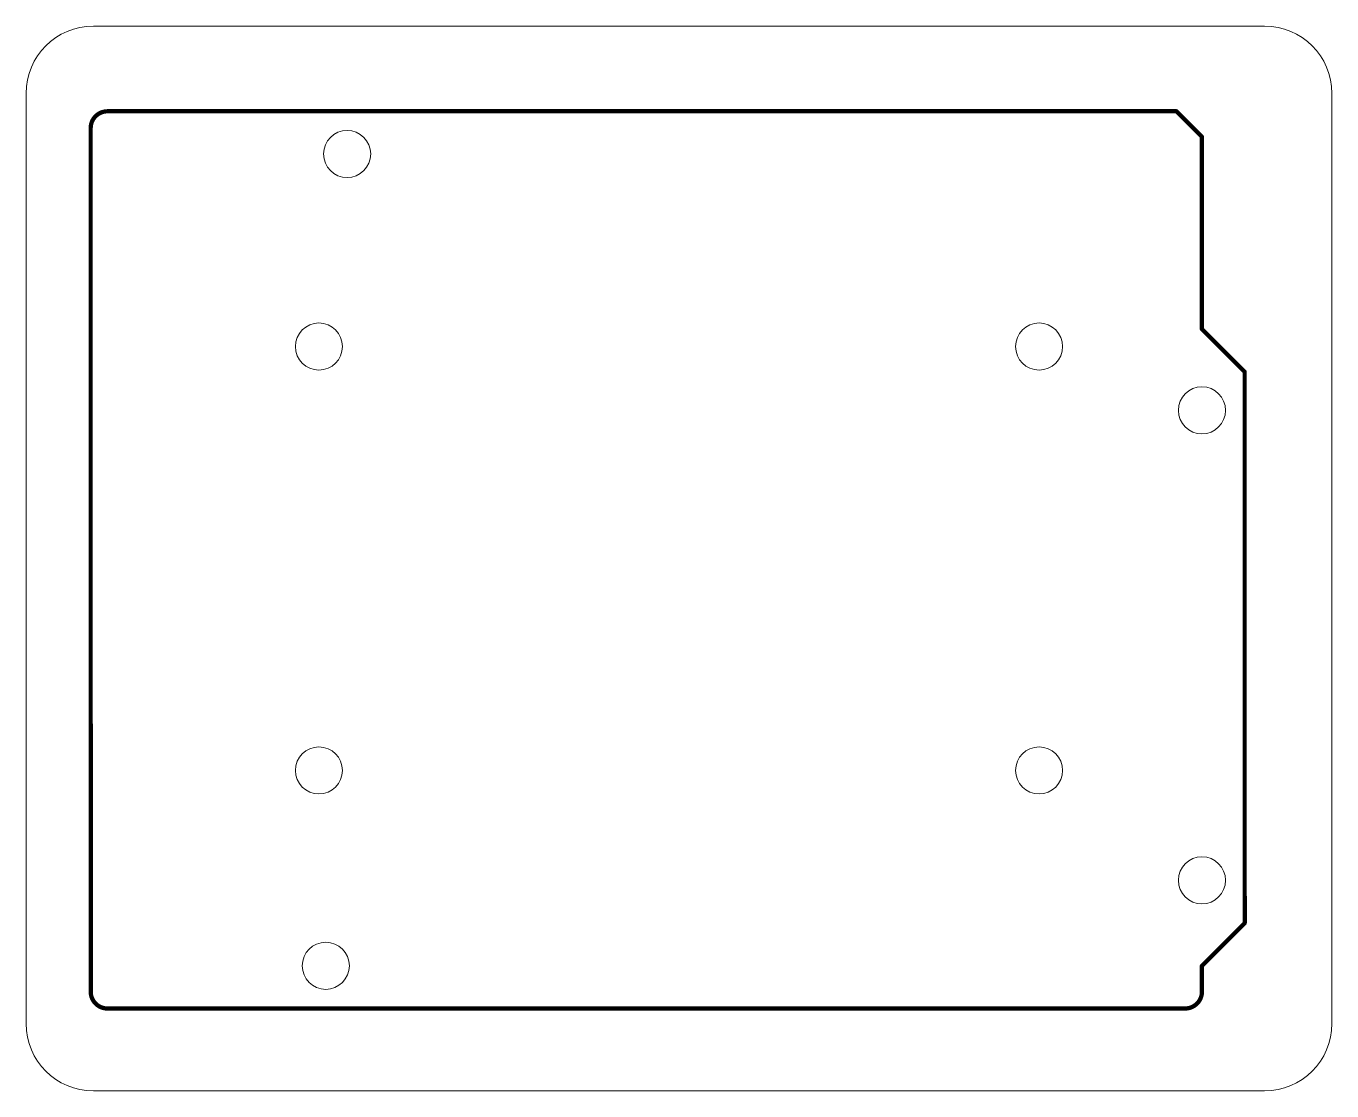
# Model space of a CAD drawing. Header units: centimetres. Extents: x -3.61 to 4.15, y 2.78 to 9.11.
import ezdxf

# ---------------------------------------------------------------- set-up
doc = ezdxf.new("R2010")
doc.units = ezdxf.units.CM
doc.header["$MEASUREMENT"] = 0
doc.layers.get('0').update_dxf_attribs({"lineweight": 0})
doc.layers.add('20', color=7, linetype='Continuous', lineweight=0)
doc.layers.add('corte', color=1, linetype='Continuous', lineweight=0)

msp = doc.modelspace()

# ---------------------------------------------------------------- linework, layer by layer
for centre in [(-1.7051, 8.3471), (3.375, 6.8232), (3.3751, 4.0292), (-1.8319, 3.5211)]:
    msp.add_circle(centre, 0.14)
at = {"layer": '20'}
for points, const_width in [([(-3.1291, 8.601, 0.4142), (-3.2291, 8.501)], 0.0254), ([(-3.1291, 8.6074, 1), (-3.1291, 8.5947)], 0.0127), ([(-3.1291, 8.5947, 1), (-3.1291, 8.6074)], 0.0127), ([(3.227, 8.6057, 1), (3.218, 8.5967)], 0.0127), ([(3.2225, 8.5949, 1), (3.2225, 8.6076)], 0.0127), ([(-3.2227, 8.501, 1), (-3.2354, 8.501)], 0.0127), ([(-3.2354, 8.501, 1), (-3.2227, 8.501)], 0.0127), ([(3.3813, 8.4488, 1), (3.3686, 8.4488)], 0.0127), ([(3.3704, 8.4444, 1), (3.3794, 8.4533)], 0.0127), ([(3.3795, 7.3103, 1), (3.3705, 7.3014)], 0.0127), ([(3.3686, 7.3058, 1), (3.3813, 7.3058)], 0.0127), ([(3.6353, 7.0518, 1), (3.6226, 7.0518)], 0.0127), ([(3.6245, 7.0474, 1), (3.6335, 7.0563)], 0.0127), ([(3.6227, 3.7752, 1), (3.6354, 3.7752)], 0.0127), ([(3.6336, 3.7708, 1), (3.6246, 3.7797)], 0.0127), ([(3.3814, 3.5212, 1), (3.3687, 3.5212)], 0.0127), ([(3.3706, 3.5257, 1), (3.3796, 3.5168)], 0.0127), ([(-3.2289, 3.367, 0.4142), (-3.1289, 3.267)], 0.0254), ([(-3.2226, 3.367, 1), (-3.2353, 3.367)], 0.0127), ([(-3.2353, 3.367, 1), (-3.2226, 3.367)], 0.0127), ([(3.2751, 3.2672, 0.4142), (3.3751, 3.3672)], 0.0254), ([(3.3814, 3.3672, 1), (3.3687, 3.3672)], 0.0127), ([(3.3687, 3.3672, 1), (3.3814, 3.3672)], 0.0127), ([(-3.1289, 3.2734, 1), (-3.1289, 3.2607)], 0.0127), ([(-3.1289, 3.2607, 1), (-3.1289, 3.2734)], 0.0127), ([(3.2751, 3.2736, 1), (3.2751, 3.2609)], 0.0127), ([(3.2751, 3.2609, 1), (3.2751, 3.2736)], 0.0127)]:
    msp.add_lwpolyline(points, format="xyb", dxfattribs=dict(at, const_width=const_width))
at = {"layer": '20', "const_width": 0.0254}
for points in [[(-3.1291, 8.601), (3.2225, 8.6012)], [(3.2225, 8.6012), (3.3749, 8.4488)], [(-3.2289, 3.367), (-3.2291, 8.501)], [(3.3749, 8.4488), (3.375, 7.3058)], [(3.375, 7.3058), (3.629, 7.0518)], [(3.629, 7.0518), (3.6291, 3.7752)], [(3.6291, 3.7752), (3.3751, 3.5212)], [(3.3751, 3.5212), (3.3751, 3.3672)], [(3.2751, 3.2672), (-3.1289, 3.267)]]:
    msp.add_lwpolyline(points, dxfattribs=at)
at = {"layer": 'corte'}
for p, q in [((3.7472, 9.1074), (-3.2128, 9.1074)), ((-3.6128, 8.7074), (-3.6128, 3.1774)), ((4.1472, 8.7074), (4.1472, 3.1774)), ((3.7472, 2.7774), (-3.2128, 2.7774))]:
    msp.add_line(p, q, dxfattribs=at)
for centre in [(-1.8728, 7.2024), (2.4072, 7.2024), (-1.8728, 4.6824), (2.4072, 4.6824)]:
    msp.add_circle(centre, 0.14, dxfattribs=at)
for centre, start, end in [((-3.2128, 8.7074), 90, 180), ((3.7472, 8.7074), 0, 90), ((-3.2128, 3.1774), 180, 270), ((3.7472, 3.1774), 270, 0)]:
    msp.add_arc(centre, 0.4, start, end, dxfattribs=at)

doc.saveas('drawing.dxf')
